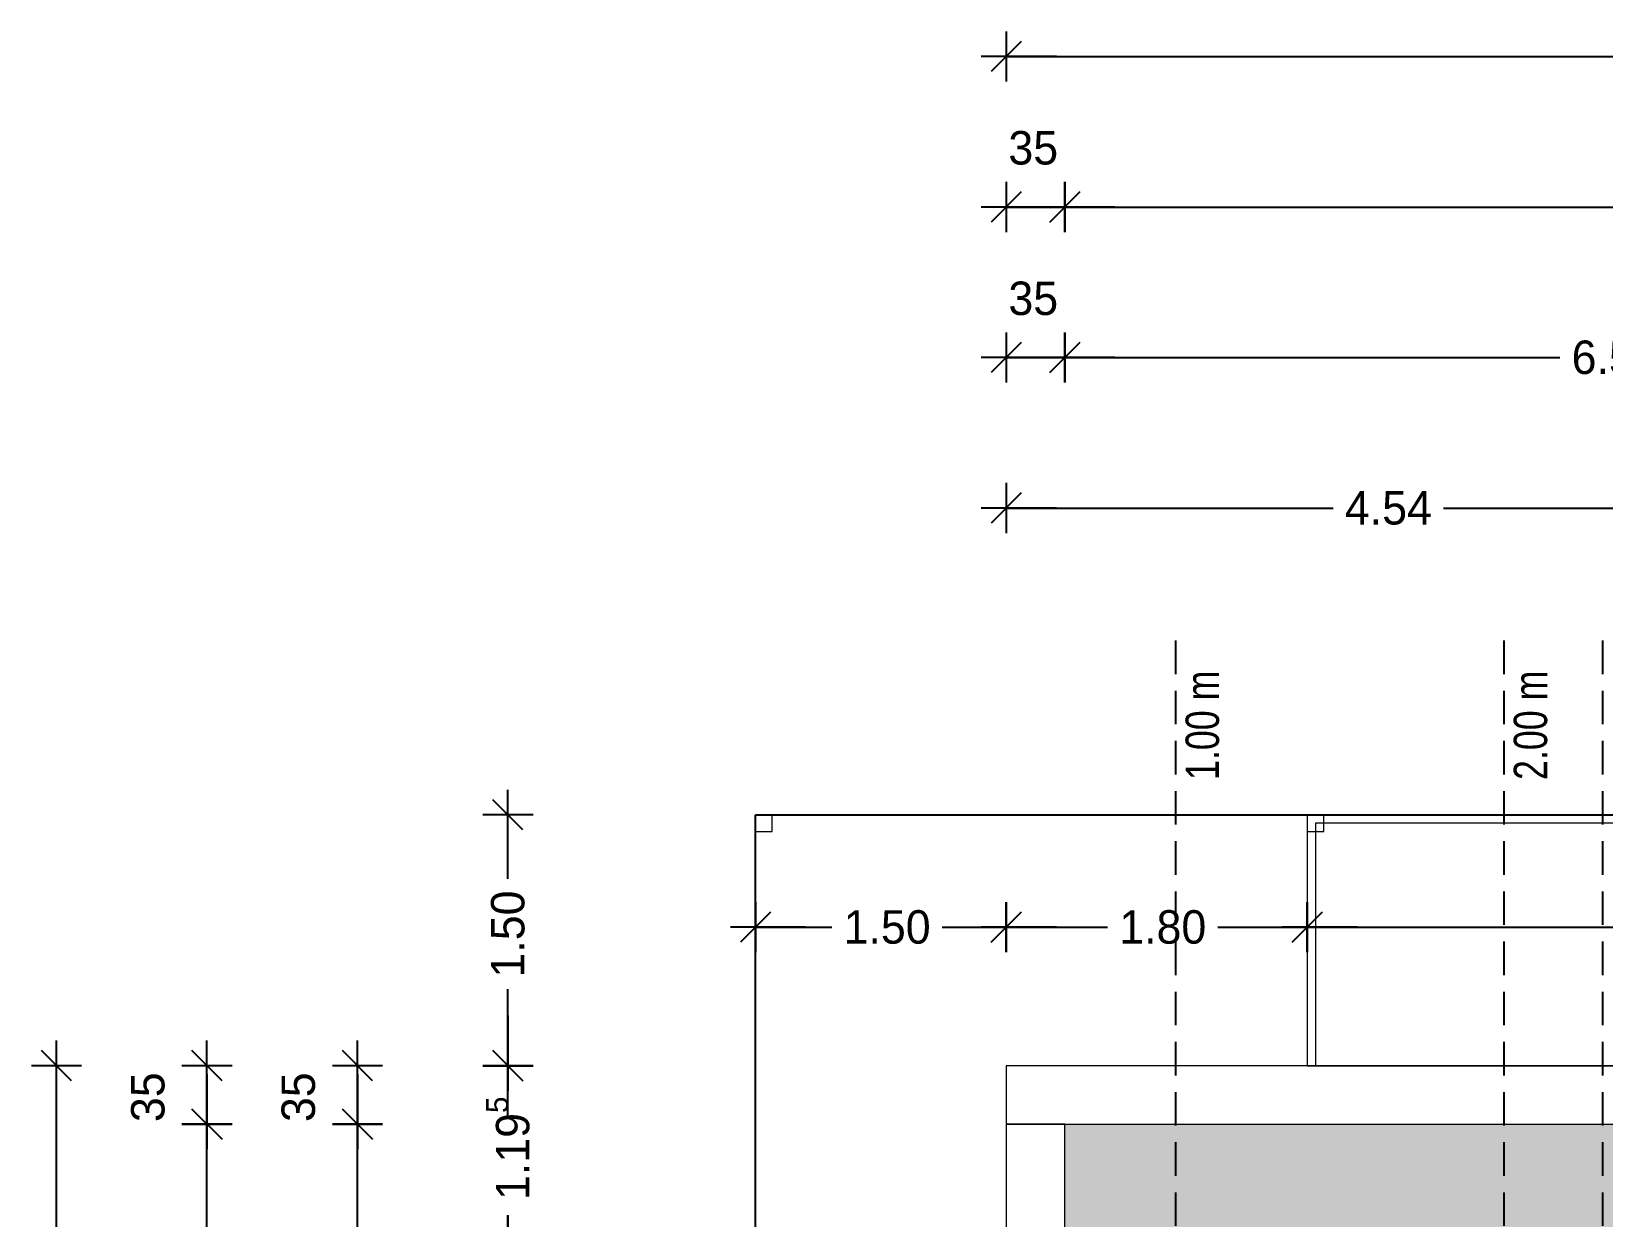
# Model space of a CAD drawing. Header units: metres. Extents: x 153 to 178.7, y 22.9 to 52.7.
# Drawn here: x 152.97 to 162.36, y 45.58 to 52.67 of the extents above; entities that cross this region are included whole.
import ezdxf

# ---------------------------------------------------------------- set-up
doc = ezdxf.new("R2010")
doc.units = ezdxf.units.M
doc.header["$XCLIPFRAME"] = 2
doc.header["$PDMODE"] = 65
doc.linetypes.add('AUSGEZOGEN', pattern=[0])
doc.linetypes.add('VERDECKT2_S2', pattern=[0.27, 0.2, -0.07])
for name, color, linetype, lineweight in [('Allgemein01', 7, 'AUSGEZOGEN', 13), ('Allgemein03', 7, 'AUSGEZOGEN', 25), ('Beschriften', 7, 'AUSGEZOGEN', 13), ('Raum', 250, 'AUSGEZOGEN', 13), ('Standard', 7, 'AUSGEZOGEN', 25), ('Stütze Holz', 7, 'AUSGEZOGEN', 13), ('Wand Holz tragend', 7, 'AUSGEZOGEN', 13)]:
    doc.layers.add(name, color=color, linetype=linetype, lineweight=lineweight)
doc.styles.add('Posterama Text Light', font='')
doc.styles.get('Posterama Text Light').set_extended_font_data('Posterama Text Light')
doc.dimstyles.new('DIMSTYLE_12', dxfattribs={"dimtxt": 0.2, "dimasz": 0.3, "dimexe": 0, "dimexo": 0, "dimgap": 0.1, "dimtad": 2, "dimdec": 1, "dimlfac": 100, "dimrnd": 0.5, "dimzin": 0, "dimdsep": 46, "dimtxsty": 'Posterama Text Light', "dimblk1": 'ALL_ML_STRICH', "dimblk2": 'ALL_ML_STRICH', "dimsah": 1, "dimcen": 0, "dimclrd": 7, "dimclre": 7, "dimclrt": 7, "dimadec": 0, "dimazin": 0, "dimtfac": 1, "dimtdec": 0, "dimtix": 1, "dimtmove": 2, "dimatfit": 3, "dimfxl": 0, "dimtvp": 1.2, "dimtzin": 0, "dimlwd": 0, "dimlwe": 25, "dimarcsym": 0})
doc.dimstyles.new('DIMSTYLE_15', dxfattribs={"dimtxt": 0.2, "dimasz": 0.3, "dimexe": 0, "dimexo": 0, "dimgap": 0.1, "dimtad": 0, "dimrnd": 0.005, "dimzin": 0, "dimdsep": 46, "dimtxsty": 'Posterama Text Light', "dimblk1": 'ALL_ML_STRICH', "dimblk2": 'ALL_ML_STRICH', "dimsah": 1, "dimcen": 0, "dimclrd": 7, "dimclre": 7, "dimclrt": 7, "dimadec": 0, "dimazin": 0, "dimtfac": 1, "dimtdec": 0, "dimtix": 1, "dimtmove": 2, "dimatfit": 3, "dimfxl": 0, "dimtzin": 0, "dimlwd": 0, "dimlwe": 25, "dimarcsym": 0})
doc.dimstyles.new('DIMSTYLE_18', dxfattribs={"dimtxt": 0.2, "dimasz": 0.3, "dimexe": 0, "dimexo": 1e-06, "dimgap": 0.1, "dimtad": 0, "dimrnd": 0.005, "dimzin": 4, "dimdsep": 46, "dimtxsty": 'Posterama Text Light', "dimblk1": 'ALL_ML_STRICH', "dimblk2": 'ALL_ML_STRICH', "dimsah": 1, "dimcen": 0, "dimse1": 1, "dimse2": 1, "dimclrd": 7, "dimclre": 7, "dimclrt": 7, "dimadec": 0, "dimazin": 0, "dimtfac": 1, "dimtdec": 0, "dimtix": 1, "dimtmove": 2, "dimatfit": 3, "dimfxl": 0, "dimtzin": 0, "dimlwd": 0, "dimlwe": 25, "dimarcsym": 0})
doc.dimstyles.new('DIMSTYLE_19', dxfattribs={"dimtxt": 0.2, "dimasz": 0.3, "dimexe": 0, "dimexo": 1e-06, "dimgap": 0.1, "dimtad": 0, "dimdec": 3, "dimrnd": 0.005, "dimzin": 4, "dimdsep": 46, "dimtxsty": 'Posterama Text Light', "dimblk1": 'ALL_ML_STRICH', "dimblk2": 'ALL_ML_STRICH', "dimsah": 1, "dimcen": 0, "dimse1": 1, "dimse2": 1, "dimclrd": 7, "dimclre": 7, "dimclrt": 7, "dimadec": 0, "dimazin": 0, "dimtfac": 1, "dimtdec": 0, "dimtix": 1, "dimtmove": 2, "dimatfit": 3, "dimfxl": 0, "dimtzin": 0, "dimlwd": 0, "dimlwe": 25, "dimarcsym": 0})
doc.dimstyles.new('DIMSTYLE_3', dxfattribs={"dimtxt": 0.2, "dimasz": 0.3, "dimexe": 0, "dimexo": 1e-06, "dimgap": 0.1, "dimtad": 0, "dimrnd": 0.005, "dimzin": 0, "dimdsep": 46, "dimtxsty": 'Posterama Text Light', "dimblk1": 'ALL_ML_STRICH', "dimblk2": 'ALL_ML_STRICH', "dimsah": 1, "dimcen": 0, "dimse1": 1, "dimse2": 1, "dimclrd": 7, "dimclre": 7, "dimclrt": 7, "dimadec": 0, "dimazin": 0, "dimtfac": 1, "dimtdec": 0, "dimtix": 1, "dimtmove": 2, "dimatfit": 3, "dimfxl": 0, "dimtzin": 0, "dimlwd": 0, "dimlwe": 25, "dimarcsym": 0})
doc.dimstyles.new('DIMSTYLE_6', dxfattribs={"dimtxt": 0.2, "dimasz": 0.3, "dimexe": 0, "dimexo": 1e-06, "dimgap": 0.1, "dimtad": 2, "dimdec": 1, "dimlfac": 100, "dimrnd": 0.5, "dimzin": 0, "dimdsep": 46, "dimtxsty": 'Posterama Text Light', "dimblk1": 'ALL_ML_STRICH', "dimblk2": 'ALL_ML_STRICH', "dimsah": 1, "dimcen": 0, "dimse1": 1, "dimse2": 1, "dimclrd": 7, "dimclre": 7, "dimclrt": 7, "dimadec": 0, "dimazin": 0, "dimtfac": 1, "dimtdec": 0, "dimtix": 1, "dimtmove": 2, "dimatfit": 3, "dimfxl": 0, "dimtvp": 1.2, "dimtzin": 0, "dimlwd": 0, "dimlwe": 25, "dimarcsym": 0})
doc.dimstyles.new('DIMSTYLE_7', dxfattribs={"dimtxt": 0.2, "dimasz": 0.3, "dimexe": 0, "dimexo": 1e-06, "dimgap": 0.1, "dimtad": 0, "dimdec": 3, "dimrnd": 0.005, "dimzin": 0, "dimdsep": 46, "dimtxsty": 'Posterama Text Light', "dimblk1": 'ALL_ML_STRICH', "dimblk2": 'ALL_ML_STRICH', "dimsah": 1, "dimcen": 0, "dimse1": 1, "dimse2": 1, "dimclrd": 7, "dimclre": 7, "dimclrt": 7, "dimadec": 0, "dimazin": 0, "dimtfac": 1, "dimtdec": 0, "dimtix": 1, "dimtmove": 2, "dimatfit": 3, "dimfxl": 0, "dimtzin": 0, "dimlwd": 0, "dimlwe": 25, "dimarcsym": 0})
picture_1 = doc.add_image_def('image1.jpg', size_in_pixel=(256, 256))
picture_2 = doc.add_image_def('image2.jpg', size_in_pixel=(256, 256))

# ---------------------------------------------------------------- blocks, each defined once
blk = doc.blocks.new('ALL_ML_STRICH')
at = {"color": 0, "linetype": 'ByBlock', "lineweight": -2}
for p, q in [((0, -0.5), (0, 0.5)), ((-1, 0), (0.5, 0)), ((-0.3, -0.3), (0.3, 0.3))]:
    blk.add_line(p, q, dxfattribs=at)
blk = doc.blocks.new('*D25')
at = {"layer": 'DEFPOINTS', "color": 7, "linetype": 'AUSGEZOGEN', "lineweight": 25, "transparency": 33554687}
for p in [(158.7978, 52.5196), (158.7978, 46.4848), (172.7978, 46.4848)]:
    blk.add_point(p, dxfattribs=at)
at = {"layer": 'Standard', "color": 7, "linetype": 'AUSGEZOGEN', "lineweight": -2, "transparency": 33554687}
for p, q in [((158.7978, 52.5196), (165.4096, 52.5196)), ((166.2096, 52.5196), (172.7978, 52.5196))]:
    blk.add_line(p, q, dxfattribs=at)
at = {"layer": 'Standard', "color": 7, "linetype": 'AUSGEZOGEN', "lineweight": 25, "transparency": 33554687, "xscale": 0.3, "yscale": 0.3, "zscale": 0.3, "rotation": 180}
blk.add_blockref('ALL_ML_STRICH', (158.7978, 52.5196), dxfattribs=at)
at = {"layer": 'Standard', "color": 7, "linetype": 'AUSGEZOGEN', "lineweight": 25, "transparency": 33554687, "xscale": 0.3, "yscale": 0.3, "zscale": 0.3}
blk.add_blockref('ALL_ML_STRICH', (172.7978, 52.5196), dxfattribs=at)
at = {"layer": 'Standard', "color": 7, "linetype": 'AUSGEZOGEN', "lineweight": 25, "transparency": 33554687, "insert": (165.8096, 52.5196), "char_height": 0.2, "width": 1, "attachment_point": 5, "style": 'Posterama Text Light'}
blk.add_mtext('\\A1;{\\A1;{14.00\\H0.132000;\\S^ ;}}', dxfattribs=at)
blk = doc.blocks.new('*D43')
at = {"layer": 'DEFPOINTS', "color": 7, "linetype": 'AUSGEZOGEN', "lineweight": 25, "transparency": 33554687}
for p in [(159.1478, 46.1348), (154.9173, 40.4848), (159.1478, 40.4848)]:
    blk.add_point(p, dxfattribs=at)
at = {"layer": 'Standard', "color": 7, "linetype": 'AUSGEZOGEN', "lineweight": -2, "transparency": 33554687}
for p, q in [((154.9173, 43.6564), (154.9173, 46.1348)), ((154.9173, 40.4848), (154.9173, 42.9964))]:
    blk.add_line(p, q, dxfattribs=at)
at = {"layer": 'Standard', "color": 7, "linetype": 'AUSGEZOGEN', "lineweight": 25, "transparency": 33554687, "xscale": 0.3, "yscale": 0.3, "zscale": 0.3}
for p, rotation in [((154.9173, 46.1348), 90), ((154.9173, 40.4848), 270)]:
    blk.add_blockref('ALL_ML_STRICH', p, dxfattribs=dict(at, rotation=rotation))
at = {"layer": 'Standard', "color": 7, "linetype": 'AUSGEZOGEN', "lineweight": 25, "transparency": 33554687, "insert": (154.9173, 43.3264), "char_height": 0.2, "width": 0.8, "attachment_point": 5, "rotation": 90, "style": 'Posterama Text Light'}
blk.add_mtext('\\A1;{\\A1;{5.65\\H0.132000;\\S^ ;}}', dxfattribs=at)
blk = doc.blocks.new('*D44')
at = {"layer": 'DEFPOINTS', "color": 7, "linetype": 'AUSGEZOGEN', "lineweight": 25, "transparency": 33554687}
for p in [(158.7978, 46.4848), (154.9173, 46.1348), (159.1478, 46.1348)]:
    blk.add_point(p, dxfattribs=at)
at = {"layer": 'Standard', "color": 7, "linetype": 'AUSGEZOGEN', "lineweight": -2, "transparency": 33554687}
blk.add_line((154.9173, 46.1348), (154.9173, 46.4848), dxfattribs=at)
at = {"layer": 'Standard', "color": 7, "linetype": 'AUSGEZOGEN', "lineweight": 25, "transparency": 33554687, "xscale": 0.3, "yscale": 0.3, "zscale": 0.3}
for p, rotation in [((154.9173, 46.4848), 90), ((154.9173, 46.1348), 270)]:
    blk.add_blockref('ALL_ML_STRICH', p, dxfattribs=dict(at, rotation=rotation))
at = {"layer": 'Standard', "color": 7, "linetype": 'AUSGEZOGEN', "lineweight": 25, "transparency": 33554687, "insert": (154.5645, 46.2963), "char_height": 0.2, "width": 0.8, "attachment_point": 5, "rotation": 90, "style": 'Posterama Text Light'}
blk.add_mtext('\\A1;{\\A1;{35\\H0.132000;\\S^ ;}}', dxfattribs=at)
blk = doc.blocks.new('*D45')
at = {"layer": 'DEFPOINTS', "color": 7, "linetype": 'AUSGEZOGEN', "lineweight": 25, "transparency": 33554687}
for p in [(158.7978, 51.6196), (158.7978, 46.4848), (159.1478, 46.1348)]:
    blk.add_point(p, dxfattribs=at)
at = {"layer": 'Standard', "color": 7, "linetype": 'AUSGEZOGEN', "lineweight": -2, "transparency": 33554687}
blk.add_line((158.7978, 51.6196), (159.1478, 51.6196), dxfattribs=at)
at = {"layer": 'Standard', "color": 7, "linetype": 'AUSGEZOGEN', "lineweight": 25, "transparency": 33554687, "xscale": 0.3, "yscale": 0.3, "zscale": 0.3, "rotation": 180}
blk.add_blockref('ALL_ML_STRICH', (158.7978, 51.6196), dxfattribs=at)
at = {"layer": 'Standard', "color": 7, "linetype": 'AUSGEZOGEN', "lineweight": 25, "transparency": 33554687, "xscale": 0.3, "yscale": 0.3, "zscale": 0.3}
blk.add_blockref('ALL_ML_STRICH', (159.1478, 51.6196), dxfattribs=at)
at = {"layer": 'Standard', "color": 7, "linetype": 'AUSGEZOGEN', "lineweight": 25, "transparency": 33554687, "insert": (158.9592, 51.9724), "char_height": 0.2, "width": 0.8, "attachment_point": 5, "style": 'Posterama Text Light'}
blk.add_mtext('\\A1;{\\A1;{35\\H0.132000;\\S^ ;}}', dxfattribs=at)
blk = doc.blocks.new('*D46')
at = {"layer": 'DEFPOINTS', "color": 7, "linetype": 'AUSGEZOGEN', "lineweight": 25, "transparency": 33554687}
for p in [(159.1478, 51.6196), (159.1478, 46.1348), (172.4478, 46.1348)]:
    blk.add_point(p, dxfattribs=at)
at = {"layer": 'Standard', "color": 7, "linetype": 'AUSGEZOGEN', "lineweight": -2, "transparency": 33554687}
for p, q in [((159.1478, 51.6196), (165.4248, 51.6196)), ((166.2248, 51.6196), (172.4478, 51.6196))]:
    blk.add_line(p, q, dxfattribs=at)
at = {"layer": 'Standard', "color": 7, "linetype": 'AUSGEZOGEN', "lineweight": 25, "transparency": 33554687, "xscale": 0.3, "yscale": 0.3, "zscale": 0.3, "rotation": 180}
blk.add_blockref('ALL_ML_STRICH', (159.1478, 51.6196), dxfattribs=at)
at = {"layer": 'Standard', "color": 7, "linetype": 'AUSGEZOGEN', "lineweight": 25, "transparency": 33554687, "xscale": 0.3, "yscale": 0.3, "zscale": 0.3}
blk.add_blockref('ALL_ML_STRICH', (172.4478, 51.6196), dxfattribs=at)
at = {"layer": 'Standard', "color": 7, "linetype": 'AUSGEZOGEN', "lineweight": 25, "transparency": 33554687, "insert": (165.8248, 51.6196), "char_height": 0.2, "width": 1, "attachment_point": 5, "style": 'Posterama Text Light'}
blk.add_mtext('\\A1;{\\A1;{13.30\\H0.132000;\\S^ ;}}', dxfattribs=at)
blk = doc.blocks.new('*D48')
at = {"layer": 'DEFPOINTS', "color": 7, "linetype": 'AUSGEZOGEN', "lineweight": 25, "transparency": 33554687}
for p in [(158.7978, 46.4848), (153.1173, 28.4819), (158.7978, 28.4819)]:
    blk.add_point(p, dxfattribs=at)
at = {"layer": 'Standard', "color": 7, "linetype": 'AUSGEZOGEN', "lineweight": -2, "transparency": 33554687}
for p, q in [((153.1173, 37.9821), (153.1173, 46.4848)), ((153.1173, 28.4819), (153.1173, 37.0421))]:
    blk.add_line(p, q, dxfattribs=at)
at = {"layer": 'Standard', "color": 7, "linetype": 'AUSGEZOGEN', "lineweight": 25, "transparency": 33554687, "xscale": 0.3, "yscale": 0.3, "zscale": 0.3}
for p, rotation in [((153.1173, 46.4848), 90), ((153.1173, 28.4819), 270)]:
    blk.add_blockref('ALL_ML_STRICH', p, dxfattribs=dict(at, rotation=rotation))
at = {"layer": 'Standard', "color": 7, "linetype": 'AUSGEZOGEN', "lineweight": 25, "transparency": 33554687, "insert": (153.1173, 37.5121), "char_height": 0.2, "width": 1.2, "attachment_point": 5, "rotation": 90, "style": 'Posterama Text Light'}
blk.add_mtext('\\A1;{\\A1;{18.00\\H0.132000;\\S5^ ;}}', dxfattribs=at)
blk = doc.blocks.new('*D60')
at = {"layer": 'DEFPOINTS', "color": 7, "linetype": 'AUSGEZOGEN', "lineweight": 25, "transparency": 33554687}
for p in [(158.7978, 49.8196), (158.7978, 46.4848), (163.3378, 46.4848)]:
    blk.add_point(p, dxfattribs=at)
at = {"layer": 'Standard', "color": 7, "linetype": 'AUSGEZOGEN', "lineweight": -2, "transparency": 33554687}
for p, q in [((158.7978, 49.8196), (160.753, 49.8196)), ((161.413, 49.8196), (163.3378, 49.8196))]:
    blk.add_line(p, q, dxfattribs=at)
at = {"layer": 'Standard', "color": 7, "linetype": 'AUSGEZOGEN', "lineweight": 25, "transparency": 33554687, "xscale": 0.3, "yscale": 0.3, "zscale": 0.3, "rotation": 180}
blk.add_blockref('ALL_ML_STRICH', (158.7978, 49.8196), dxfattribs=at)
at = {"layer": 'Standard', "color": 7, "linetype": 'AUSGEZOGEN', "lineweight": 25, "transparency": 33554687, "xscale": 0.3, "yscale": 0.3, "zscale": 0.3}
blk.add_blockref('ALL_ML_STRICH', (163.3378, 49.8196), dxfattribs=at)
at = {"layer": 'Standard', "color": 7, "linetype": 'AUSGEZOGEN', "lineweight": 25, "transparency": 33554687, "insert": (161.083, 49.8196), "char_height": 0.2, "width": 0.8, "attachment_point": 5, "style": 'Posterama Text Light'}
blk.add_mtext('\\A1;{\\A1;{4.54\\H0.132000;\\S^ ;}}', dxfattribs=at)
blk = doc.blocks.new('*D72')
at = {"layer": 'DEFPOINTS', "color": 7, "linetype": 'AUSGEZOGEN', "lineweight": 25, "transparency": 33554687}
for p in [(158.7978, 46.1348), (154.0173, 40.4848), (159.1478, 40.4848)]:
    blk.add_point(p, dxfattribs=at)
at = {"layer": 'Standard', "color": 7, "linetype": 'AUSGEZOGEN', "lineweight": -2, "transparency": 33554687}
for p, q in [((154.0173, 46.1348), (154.0173, 46.1348)), ((154.0173, 43.6564), (154.0173, 46.1348)), ((154.0173, 40.4848), (154.0173, 42.9964)), ((154.0173, 40.4848), (154.0173, 40.4848))]:
    blk.add_line(p, q, dxfattribs=at)
at = {"layer": 'Standard', "color": 7, "linetype": 'AUSGEZOGEN', "lineweight": 25, "transparency": 33554687, "xscale": 0.3, "yscale": 0.3, "zscale": 0.3}
for p, rotation in [((154.0173, 46.1348), 90), ((154.0173, 40.4848), 270)]:
    blk.add_blockref('ALL_ML_STRICH', p, dxfattribs=dict(at, rotation=rotation))
at = {"layer": 'Standard', "color": 7, "linetype": 'AUSGEZOGEN', "lineweight": 25, "transparency": 33554687, "insert": (154.0173, 43.3264), "char_height": 0.2, "width": 0.8, "attachment_point": 5, "rotation": 90, "style": 'Posterama Text Light'}
blk.add_mtext('\\A1;{\\A1;{5.65\\H0.132000;\\S^ ;}}', dxfattribs=at)
blk = doc.blocks.new('*D73')
at = {"layer": 'DEFPOINTS', "color": 7, "linetype": 'AUSGEZOGEN', "lineweight": 25, "transparency": 33554687}
for p in [(158.7978, 46.4848), (154.0173, 46.1348), (158.7978, 46.1348)]:
    blk.add_point(p, dxfattribs=at)
at = {"layer": 'Standard', "color": 7, "linetype": 'AUSGEZOGEN', "lineweight": -2, "transparency": 33554687}
for p, q in [((154.0173, 46.4848), (154.0173, 46.4848)), ((154.0173, 46.1348), (154.0173, 46.4848)), ((154.0173, 46.1348), (154.0173, 46.1348))]:
    blk.add_line(p, q, dxfattribs=at)
at = {"layer": 'Standard', "color": 7, "linetype": 'AUSGEZOGEN', "lineweight": 25, "transparency": 33554687, "xscale": 0.3, "yscale": 0.3, "zscale": 0.3}
for p, rotation in [((154.0173, 46.4848), 90), ((154.0173, 46.1348), 270)]:
    blk.add_blockref('ALL_ML_STRICH', p, dxfattribs=dict(at, rotation=rotation))
at = {"layer": 'Standard', "color": 7, "linetype": 'AUSGEZOGEN', "lineweight": 25, "transparency": 33554687, "insert": (153.6645, 46.2963), "char_height": 0.2, "width": 0.8, "attachment_point": 5, "rotation": 90, "style": 'Posterama Text Light'}
blk.add_mtext('\\A1;{\\A1;{35\\H0.132000;\\S^ ;}}', dxfattribs=at)
blk = doc.blocks.new('*D74')
at = {"layer": 'DEFPOINTS', "color": 7, "linetype": 'AUSGEZOGEN', "lineweight": 25, "transparency": 33554687}
for p in [(158.7978, 50.7196), (158.7978, 46.4848), (159.1478, 46.1348)]:
    blk.add_point(p, dxfattribs=at)
at = {"layer": 'Standard', "color": 7, "linetype": 'AUSGEZOGEN', "lineweight": -2, "transparency": 33554687}
blk.add_line((158.7978, 50.7196), (159.1478, 50.7196), dxfattribs=at)
at = {"layer": 'Standard', "color": 7, "linetype": 'AUSGEZOGEN', "lineweight": 25, "transparency": 33554687, "xscale": 0.3, "yscale": 0.3, "zscale": 0.3, "rotation": 180}
blk.add_blockref('ALL_ML_STRICH', (158.7978, 50.7196), dxfattribs=at)
at = {"layer": 'Standard', "color": 7, "linetype": 'AUSGEZOGEN', "lineweight": 25, "transparency": 33554687, "xscale": 0.3, "yscale": 0.3, "zscale": 0.3}
blk.add_blockref('ALL_ML_STRICH', (159.1478, 50.7196), dxfattribs=at)
at = {"layer": 'Standard', "color": 7, "linetype": 'AUSGEZOGEN', "lineweight": 25, "transparency": 33554687, "insert": (158.9592, 51.0724), "char_height": 0.2, "width": 0.8, "attachment_point": 5, "style": 'Posterama Text Light'}
blk.add_mtext('\\A1;{\\A1;{35\\H0.132000;\\S^ ;}}', dxfattribs=at)
blk = doc.blocks.new('*D75')
at = {"layer": 'DEFPOINTS', "color": 7, "linetype": 'AUSGEZOGEN', "lineweight": 25, "transparency": 33554687}
for p in [(159.1478, 50.7196), (159.1478, 46.1348), (165.6978, 46.1348)]:
    blk.add_point(p, dxfattribs=at)
at = {"layer": 'Standard', "color": 7, "linetype": 'AUSGEZOGEN', "lineweight": -2, "transparency": 33554687}
for p, q in [((159.1478, 50.7196), (162.1094, 50.7196)), ((162.7694, 50.7196), (165.6978, 50.7196))]:
    blk.add_line(p, q, dxfattribs=at)
at = {"layer": 'Standard', "color": 7, "linetype": 'AUSGEZOGEN', "lineweight": 25, "transparency": 33554687, "xscale": 0.3, "yscale": 0.3, "zscale": 0.3, "rotation": 180}
blk.add_blockref('ALL_ML_STRICH', (159.1478, 50.7196), dxfattribs=at)
at = {"layer": 'Standard', "color": 7, "linetype": 'AUSGEZOGEN', "lineweight": 25, "transparency": 33554687, "xscale": 0.3, "yscale": 0.3, "zscale": 0.3}
blk.add_blockref('ALL_ML_STRICH', (165.6978, 50.7196), dxfattribs=at)
at = {"layer": 'Standard', "color": 7, "linetype": 'AUSGEZOGEN', "lineweight": 25, "transparency": 33554687, "insert": (162.4394, 50.7196), "char_height": 0.2, "width": 0.8, "attachment_point": 5, "style": 'Posterama Text Light'}
blk.add_mtext('\\A1;{\\A1;{6.55\\H0.132000;\\S^ ;}}', dxfattribs=at)
blk = doc.blocks.new('*D122')
at = {"layer": 'DEFPOINTS', "color": 7, "linetype": 'AUSGEZOGEN', "lineweight": 25, "transparency": 33554687}
for p in [(157.2978, 47.9848), (157.2978, 47.3131), (158.7978, 46.4848)]:
    blk.add_point(p, dxfattribs=at)
at = {"layer": 'Standard', "color": 7, "linetype": 'AUSGEZOGEN', "lineweight": -2, "transparency": 33554687}
for p, q in [((157.2978, 47.3131), (157.7551, 47.3131)), ((158.4151, 47.3131), (158.7978, 47.3131))]:
    blk.add_line(p, q, dxfattribs=at)
at = {"layer": 'Standard', "color": 7, "linetype": 'AUSGEZOGEN', "lineweight": 25, "transparency": 33554687, "xscale": 0.3, "yscale": 0.3, "zscale": 0.3, "rotation": 180}
blk.add_blockref('ALL_ML_STRICH', (157.2978, 47.3131), dxfattribs=at)
at = {"layer": 'Standard', "color": 7, "linetype": 'AUSGEZOGEN', "lineweight": 25, "transparency": 33554687, "xscale": 0.3, "yscale": 0.3, "zscale": 0.3}
blk.add_blockref('ALL_ML_STRICH', (158.7978, 47.3131), dxfattribs=at)
at = {"layer": 'Standard', "color": 7, "linetype": 'AUSGEZOGEN', "lineweight": 25, "transparency": 33554687, "insert": (158.0851, 47.3131), "char_height": 0.2, "width": 0.8, "attachment_point": 5, "style": 'Posterama Text Light'}
blk.add_mtext('\\A1;{\\A1;{1.50\\H0.132000;\\S^ ;}}', dxfattribs=at)
blk = doc.blocks.new('*D123')
at = {"layer": 'DEFPOINTS', "color": 7, "linetype": 'AUSGEZOGEN', "lineweight": 25, "transparency": 33554687}
for p in [(160.5978, 47.9848), (158.7978, 47.3131), (158.7978, 46.4848)]:
    blk.add_point(p, dxfattribs=at)
at = {"layer": 'Standard', "color": 7, "linetype": 'AUSGEZOGEN', "lineweight": -2, "transparency": 33554687}
for p, q in [((158.7978, 47.3131), (159.4037, 47.3131)), ((160.0637, 47.3131), (160.5978, 47.3131))]:
    blk.add_line(p, q, dxfattribs=at)
at = {"layer": 'Standard', "color": 7, "linetype": 'AUSGEZOGEN', "lineweight": 25, "transparency": 33554687, "xscale": 0.3, "yscale": 0.3, "zscale": 0.3, "rotation": 180}
blk.add_blockref('ALL_ML_STRICH', (158.7978, 47.3131), dxfattribs=at)
at = {"layer": 'Standard', "color": 7, "linetype": 'AUSGEZOGEN', "lineweight": 25, "transparency": 33554687, "xscale": 0.3, "yscale": 0.3, "zscale": 0.3}
blk.add_blockref('ALL_ML_STRICH', (160.5978, 47.3131), dxfattribs=at)
at = {"layer": 'Standard', "color": 7, "linetype": 'AUSGEZOGEN', "lineweight": 25, "transparency": 33554687, "insert": (159.7337, 47.3131), "char_height": 0.2, "width": 0.8, "attachment_point": 5, "style": 'Posterama Text Light'}
blk.add_mtext('\\A1;{\\A1;{1.80\\H0.132000;\\S^ ;}}', dxfattribs=at)
blk = doc.blocks.new('*D124')
at = {"layer": 'DEFPOINTS', "color": 7, "linetype": 'AUSGEZOGEN', "lineweight": 25, "transparency": 33554687}
for p in [(160.5978, 47.9848), (170.9978, 47.9848), (160.5978, 47.3131)]:
    blk.add_point(p, dxfattribs=at)
at = {"layer": 'Standard', "color": 7, "linetype": 'AUSGEZOGEN', "lineweight": -2, "transparency": 33554687}
for p, q in [((160.5978, 47.3131), (165.4096, 47.3131)), ((166.2096, 47.3131), (170.9978, 47.3131))]:
    blk.add_line(p, q, dxfattribs=at)
at = {"layer": 'Standard', "color": 7, "linetype": 'AUSGEZOGEN', "lineweight": 25, "transparency": 33554687, "xscale": 0.3, "yscale": 0.3, "zscale": 0.3, "rotation": 180}
blk.add_blockref('ALL_ML_STRICH', (160.5978, 47.3131), dxfattribs=at)
at = {"layer": 'Standard', "color": 7, "linetype": 'AUSGEZOGEN', "lineweight": 25, "transparency": 33554687, "xscale": 0.3, "yscale": 0.3, "zscale": 0.3}
blk.add_blockref('ALL_ML_STRICH', (170.9978, 47.3131), dxfattribs=at)
at = {"layer": 'Standard', "color": 7, "linetype": 'AUSGEZOGEN', "lineweight": 25, "transparency": 33554687, "insert": (165.8096, 47.3131), "char_height": 0.2, "width": 1, "attachment_point": 5, "style": 'Posterama Text Light'}
blk.add_mtext('\\A1;{\\A1;{10.40\\H0.132000;\\S^ ;}}', dxfattribs=at)
blk = doc.blocks.new('*D163')
at = {"layer": 'DEFPOINTS', "color": 7, "linetype": 'AUSGEZOGEN', "lineweight": 25, "transparency": 33554687}
for p in [(158.7978, 46.4848), (155.8173, 45.2898), (159.8101, 45.2898)]:
    blk.add_point(p, dxfattribs=at)
at = {"layer": 'Standard', "color": 7, "linetype": 'AUSGEZOGEN', "lineweight": -2, "transparency": 33554687}
for p, q in [((155.8173, 46.3905), (155.8173, 46.4848)), ((155.8173, 45.2898), (155.8173, 45.5905))]:
    blk.add_line(p, q, dxfattribs=at)
at = {"layer": 'Standard', "color": 7, "linetype": 'AUSGEZOGEN', "lineweight": 25, "transparency": 33554687, "xscale": 0.3, "yscale": 0.3, "zscale": 0.3}
for p, rotation in [((155.8173, 46.4848), 90), ((155.8173, 45.2898), 270)]:
    blk.add_blockref('ALL_ML_STRICH', p, dxfattribs=dict(at, rotation=rotation))
at = {"layer": 'Standard', "color": 7, "linetype": 'AUSGEZOGEN', "lineweight": 25, "transparency": 33554687, "insert": (155.8173, 45.9905), "char_height": 0.2, "width": 1, "attachment_point": 5, "rotation": 90, "style": 'Posterama Text Light'}
blk.add_mtext('\\A1;{\\A1;{1.19\\H0.132000;\\S5^ ;}}', dxfattribs=at)
blk = doc.blocks.new('*D164')
at = {"layer": 'DEFPOINTS', "color": 7, "linetype": 'AUSGEZOGEN', "lineweight": 25, "transparency": 33554687}
for p in [(157.2978, 47.9848), (155.8173, 46.4848), (158.7978, 46.4848)]:
    blk.add_point(p, dxfattribs=at)
at = {"layer": 'Standard', "color": 7, "linetype": 'AUSGEZOGEN', "lineweight": -2, "transparency": 33554687}
for p, q in [((155.8173, 47.6021), (155.8173, 47.9848)), ((155.8173, 46.4848), (155.8173, 46.9421))]:
    blk.add_line(p, q, dxfattribs=at)
at = {"layer": 'Standard', "color": 7, "linetype": 'AUSGEZOGEN', "lineweight": 25, "transparency": 33554687, "xscale": 0.3, "yscale": 0.3, "zscale": 0.3}
for p, rotation in [((155.8173, 47.9848), 90), ((155.8173, 46.4848), 270)]:
    blk.add_blockref('ALL_ML_STRICH', p, dxfattribs=dict(at, rotation=rotation))
at = {"layer": 'Standard', "color": 7, "linetype": 'AUSGEZOGEN', "lineweight": 25, "transparency": 33554687, "insert": (155.8173, 47.2721), "char_height": 0.2, "width": 0.8, "attachment_point": 5, "rotation": 90, "style": 'Posterama Text Light'}
blk.add_mtext('\\A1;{\\A1;{1.50\\H0.132000;\\S^ ;}}', dxfattribs=at)

msp = doc.modelspace()

# ---------------------------------------------------------------- hatches: boundary and pattern name
at = {"layer": 'Raum', "linetype": 'AUSGEZOGEN', "lineweight": 13, "transparency": 33554687}
msp.add_hatch(color=255, dxfattribs=at).paths.add_polyline_path([(163.8978, 40.3548), (165.6978, 40.3548), (165.6978, 41.7898), (164.6728, 41.7898), (164.6728, 44.8426), (165.6978, 44.8426), (165.6978, 46.1348), (159.1478, 46.1348), (159.1378, 40.4848), (159.1478, 40.4848), (163.8978, 40.4848)])

# ---------------------------------------------------------------- linework, layer by layer
at = {"layer": 'Allgemein01', "color": 5, "linetype": 'VERDECKT2_S2', "lineweight": 25, "transparency": 33554687}
for p, q in [((159.8101, 49.0267), (159.8101, 26.6948)), ((161.7728, 49.0267), (161.7728, 26.6948)), ((162.3628, 49.0267), (162.3628, 26.6948))]:
    msp.add_line(p, q, dxfattribs=at)
at = {"layer": 'Allgemein03', "color": 1, "linetype": 'AUSGEZOGEN', "lineweight": 25, "transparency": 33554687}
for p, q in [((157.2978, 47.9848), (174.2978, 47.9848)), ((157.2978, 26.9819), (157.2978, 47.9848))]:
    msp.add_line(p, q, dxfattribs=at)
at = {"layer": 'Allgemein03', "color": 7, "linetype": 'AUSGEZOGEN', "lineweight": 13, "transparency": 33554687}
for points in [[(160.5978, 47.9848), (160.5978, 46.4848), (170.9978, 46.4848), (170.9978, 47.9848), (160.5978, 47.9848)], [(160.6478, 47.9348), (160.6478, 46.4848), (170.9478, 46.4848), (170.9478, 47.9348), (160.6478, 47.9348)]]:
    msp.add_lwpolyline(points, close=True, dxfattribs=at)

# ---------------------------------------------------------------- texts
at = {"layer": 'Beschriften', "color": 5, "linetype": 'AUSGEZOGEN', "lineweight": 25, "transparency": 33554687, "char_height": 0.2, "attachment_point": 7, "rotation": 89.99865, "style": 'Posterama Text Light'}
for s, insert, width in [('\\A1;{\\fPosterama Text Light|i0|b0;\\H0.200000;\\W0.800000;\\C5;1.00 m}\\P', (160.0731, 48.1933), 0.76), ('\\A1;{\\fPosterama Text Light|i0|b0;\\H0.200000;\\W0.800000;\\C5;2.00 m}\\P', (162.0357, 48.1933), 0.802667)]:
    msp.add_mtext(s, dxfattribs=dict(at, insert=insert, width=width))

# ---------------------------------------------------------------- dimensions: what is measured, and where the dimension line sits
at = {"layer": 'Standard', "color": 7, "linetype": 'AUSGEZOGEN', "lineweight": 25, "transparency": 33554687}
for base, p1, p2, dimstyle, picture, middle in [((172.7978, 52.5196), (158.7978, 46.4848), (172.7978, 46.4848), 'DIMSTYLE_3', '*D25', (165.8096, 52.5196)), ((159.1478, 51.6196), (158.7978, 46.4848), (159.1478, 46.1348), 'DIMSTYLE_6', '*D45', (158.9592, 51.9724)), ((172.4478, 51.6196), (159.1478, 46.1348), (172.4478, 46.1348), 'DIMSTYLE_3', '*D46', (165.8248, 51.6196)), ((159.1478, 50.7196), (158.7978, 46.4848), (159.1478, 46.1348), 'DIMSTYLE_6', '*D74', (158.9592, 51.0724)), ((165.6978, 50.7196), (159.1478, 46.1348), (165.6978, 46.1348), 'DIMSTYLE_3', '*D75', (162.4394, 50.7196)), ((163.3378, 49.8196), (158.7978, 46.4848), (163.3378, 46.4848), 'DIMSTYLE_3', '*D60', (161.083, 49.8196)), ((158.7978, 47.3131), (157.2978, 47.9848), (158.7978, 46.4848), 'DIMSTYLE_18', '*D122', (158.0851, 47.3131)), ((160.5978, 47.3131), (158.7978, 46.4848), (160.5978, 47.9848), 'DIMSTYLE_18', '*D123', (159.7337, 47.3131)), ((170.9978, 47.3131), (160.5978, 47.9848), (170.9978, 47.9848), 'DIMSTYLE_18', '*D124', (165.8096, 47.3131))]:
    dim = msp.add_linear_dim(base=base, p1=p1, p2=p2, dimstyle=dimstyle, override={"dimpost": '<>', "dimclrd": 7, "dimclre": 7, "dimclrt": 7, "dimlwd": 0, "dimlwe": 25}, dxfattribs=at)
    dim.commit()
    dim.dimension.update_dxf_attribs({"geometry": picture, "text_midpoint": middle, "dimtype": 160})
for base, p1, p2, dimstyle, picture, middle in [((155.8173, 47.9848), (158.7978, 46.4848), (157.2978, 47.9848), 'DIMSTYLE_18', '*D164', (155.8173, 47.2721)), ((153.1173, 46.4848), (158.7978, 28.4819), (158.7978, 46.4848), 'DIMSTYLE_7', '*D48', (153.1173, 37.5121)), ((154.0173, 46.4848), (154.0173, 46.1348), (154.0173, 46.4848), 'DIMSTYLE_12', '*D73', (153.6645, 46.2963)), ((154.9173, 46.4848), (159.1478, 46.1348), (158.7978, 46.4848), 'DIMSTYLE_6', '*D44', (154.5645, 46.2963)), ((155.8173, 46.4848), (159.8101, 45.2898), (158.7978, 46.4848), 'DIMSTYLE_19', '*D163', (155.8173, 45.9905)), ((154.0173, 46.1348), (154.0173, 40.4848), (154.0173, 46.1348), 'DIMSTYLE_15', '*D72', (154.0173, 43.3264)), ((154.9173, 46.1348), (159.1478, 40.4848), (159.1478, 46.1348), 'DIMSTYLE_3', '*D43', (154.9173, 43.3264))]:
    dim = msp.add_linear_dim(base=base, p1=p1, p2=p2, angle=90, dimstyle=dimstyle, override={"dimpost": '<>', "dimclrd": 7, "dimclre": 7, "dimclrt": 7, "dimlwd": 0, "dimlwe": 25}, dxfattribs=at)
    dim.commit()
    dim.dimension.update_dxf_attribs({"geometry": picture, "text_midpoint": middle, "dimtype": 160})

# ---------------------------------------------------------------- pictures from other files: only their frames are drawn
at = {"layer": 'Stütze Holz', "lineweight": 18, "transparency": 33554687}
image = msp.add_image(picture_2, insert=(157.2978, 47.8848), size_in_units=(0.381, 0.381), dxfattribs=at)
image.set_boundary_path([(66.7, 255.5), (66.7, 188.3), (-0.5, 188.3), (-0.5, 255.5), (66.7, 255.5)])
image = msp.add_image(picture_2, insert=(160.5978, 47.8848), size_in_units=(0.381, 0.381), dxfattribs=at)
image.set_boundary_path([(66.7, 255.5), (66.7, 188.3), (-0.5, 188.3), (-0.5, 255.5), (66.7, 255.5)])
at = {"layer": 'Wand Holz tragend', "color": 1, "linetype": 'AUSGEZOGEN', "lineweight": 18, "transparency": 33554687}
image = msp.add_image(picture_1, insert=(172.4478, 46.4848), size_in_units=(2.56, 2.56), rotation=-180, dxfattribs=at)
image.set_boundary_path([(-0.5, 255.5), (418.5, 255.5), (418.5, 220.5), (-0.5, 220.5), (-0.5, 255.5), (910.5, 255.5), (1364.5, 255.5), (1364.5, 220.5), (910.5, 220.5), (910.5, 255.5), (797, 220.5), (532, 220.5), (532, 255.5), (797, 255.5), (797, 220.5), (910.5, 255.5), (-0.5, 255.5)])
image = msp.add_image(picture_1, insert=(158.7978, 46.1348), size_in_units=(2.56, 2.56), rotation=-90, dxfattribs=at)
image.set_boundary_path([(-0.5, 255.5), (764.5, 255.5), (764.5, 220.5), (-0.5, 220.5), (-0.5, 255.5)])

doc.saveas('drawing.dxf')
